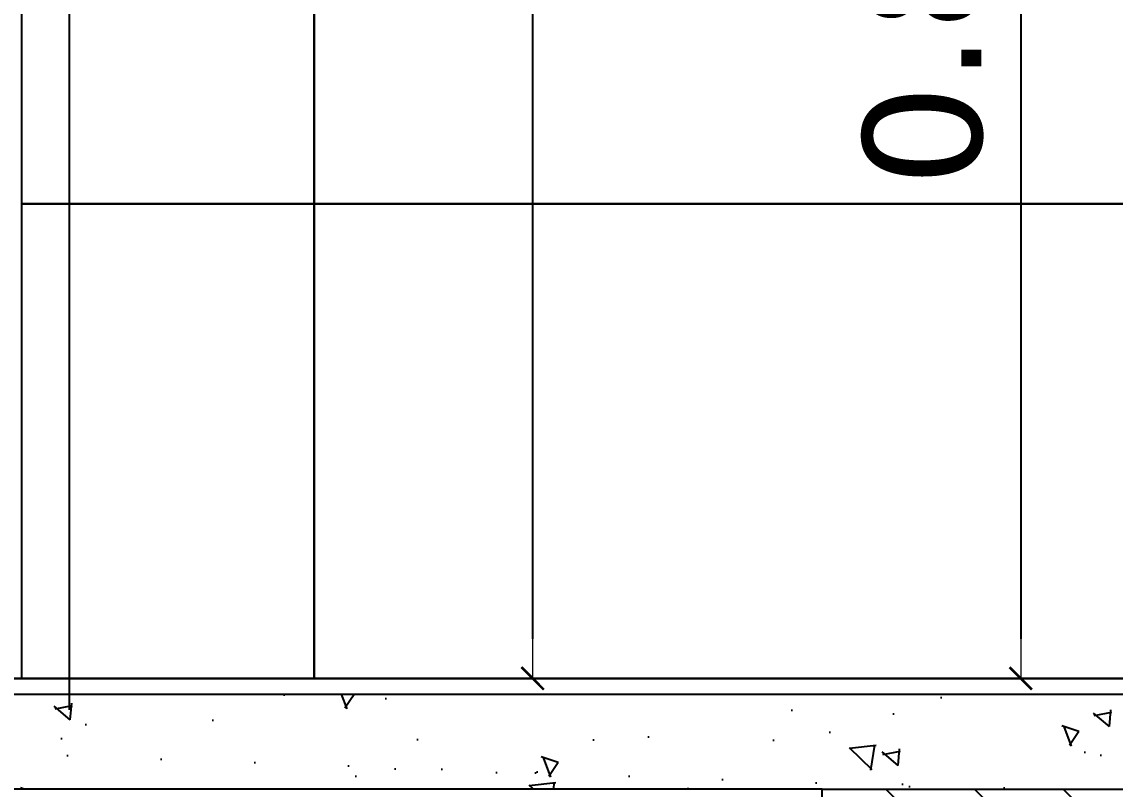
# Model space of a CAD drawing. Header units: metres. Extents: x 126 to 596, y -539 to -70.
# Drawn here: x 351.139 to 351.831, y -375.315 to -374.83 of the extents above; entities that cross this region are included whole.
import ezdxf

# ---------------------------------------------------------------- set-up
doc = ezdxf.new("R2010")
doc.units = ezdxf.units.M
doc.header["$LTSCALE"] = 10
doc.linetypes.add('HIDDEN', pattern=[0.375, 0.25, -0.125])
for name, color, linetype in [('A- Hatch Hormigon', 255, 'Continuous'), ('A-Autos', 254, 'Continuous'), ('A-Pisos', 1, 'Continuous'), ('Dr Ejes en bloque', 4, 'Continuous'), ('HT-253', 253, 'Continuous'), ('PISO', 251, 'Continuous'), ('TM-REVEST', 135, 'Continuous')]:
    doc.layers.add(name, color=color, linetype=linetype)
doc.layers.add('Dimension', color=3, linetype='Continuous', lineweight=5)
doc.layers.add('M1-Muro Común 20', color=12, linetype='Continuous', transparency=0.5)
doc.styles.add('Verdana', font='verdana.ttf')
doc.dimstyles.new('ST-COTA-25', dxfattribs={"dimscale": 0.25, "dimtxt": 0.3, "dimasz": 0.1, "dimexe": 0.18, "dimexo": 0.0625, "dimgap": 0.09, "dimtad": 1, "dimzin": 1, "dimdsep": 46, "dimtxsty": 'Verdana', "dimblk1": 'COTA_N', "dimblk2": 'COTA_N', "dimsah": 1, "dimcen": 0.09, "dimclrd": 8, "dimclre": 8, "dimclrt": 7, "dimadec": 0, "dimazin": 0, "dimtfac": 1, "dimtix": 1, "dimtmove": 0, "dimatfit": 3, "dimldrblk": 'COTA_N', "dimfxl": 0.18, "dimtolj": 1, "dimtzin": 0, "dimarcsym": 0})

# ---------------------------------------------------------------- blocks, each defined once
blk = doc.blocks.new('COTA_N')
for p, q in [((0, 0.5), (0, -0.5)), ((-1, 0), (0, 0))]:
    blk.add_line(p, q)
at = {"color": 3, "const_width": 0.065}
blk.add_lwpolyline([(0.141, 0.141), (0.283, 0.283), (0, 0), (-0.141, -0.141), (-0.283, -0.283)], dxfattribs=at)
blk = doc.blocks.new('*D121')
at = {"layer": 'Defpoints', "color": 0, "transparency": 16777216}
for p in [(9.87334, 2.67), (9.33373, 0.07), (9.92197, 0.07)]:
    blk.add_point(p, dxfattribs=at)
at = {"layer": 'Dimension', "color": 8, "lineweight": -2, "transparency": 16777216}
for p, q in [((9.85771, 2.67), (9.28873, 2.67)), ((9.33373, 2.645), (9.33373, 0.095)), ((9.90634, 0.07), (9.28873, 0.07))]:
    blk.add_line(p, q, dxfattribs=at)
at = {"layer": 'Dimension', "color": 8, "lineweight": -2, "transparency": 16777216, "xscale": 0.025, "yscale": 0.025, "zscale": 0.025}
for p, rotation in [((9.33373, 2.67), 90), ((9.33373, 0.07), 270)]:
    blk.add_blockref('COTA_N', p, dxfattribs=dict(at, rotation=rotation))
at = {"layer": 'Dimension', "color": 2, "transparency": 16777216, "insert": (9.20889, 1.37), "char_height": 0.075, "attachment_point": 5, "rotation": 90, "style": 'Verdana'}
blk.add_mtext('\\A1;2.60\\PCIELORRASO', dxfattribs=at)
blk = doc.blocks.new('*D125')
at = {"layer": 'Defpoints', "color": 0, "transparency": 16777216}
for p in [(10.54994, 0.92), (10.4387, 0.07), (10.52535, 0.07)]:
    blk.add_point(p, dxfattribs=at)
at = {"layer": 'Dimension', "color": 8, "lineweight": -2, "transparency": 16777216}
for p, q in [((10.53431, 0.92), (10.48035, 0.92)), ((10.52535, 0.895), (10.52535, 0.095)), ((10.45432, 0.07), (10.57035, 0.07))]:
    blk.add_line(p, q, dxfattribs=at)
at = {"layer": 'Dimension', "color": 8, "lineweight": -2, "transparency": 16777216, "xscale": 0.025, "yscale": 0.025, "zscale": 0.025}
for p, rotation in [((10.52535, 0.92), 90), ((10.52535, 0.07), 270)]:
    blk.add_blockref('COTA_N', p, dxfattribs=dict(at, rotation=rotation))
at = {"layer": 'Dimension', "color": 2, "transparency": 16777216, "insert": (10.46364, 0.495), "char_height": 0.075, "attachment_point": 5, "rotation": 90, "style": 'Verdana'}
blk.add_mtext('\\A1;0.85', dxfattribs=at)
blk = doc.blocks.new('*D126')
at = {"layer": 'Defpoints', "color": 0, "transparency": 16777216}
for p in [(10.19907, 2.07), (10.29151, 0.07), (10.62579, 0.07)]:
    blk.add_point(p, dxfattribs=at)
at = {"layer": 'Dimension', "color": 8, "lineweight": -2, "transparency": 16777216}
for p, q in [((10.2147, 2.07), (10.67079, 2.07)), ((10.62579, 2.045), (10.62579, 0.095)), ((10.30713, 0.07), (10.67079, 0.07))]:
    blk.add_line(p, q, dxfattribs=at)
at = {"layer": 'Dimension', "color": 8, "lineweight": -2, "transparency": 16777216, "xscale": 0.025, "yscale": 0.025, "zscale": 0.025}
for p, rotation in [((10.62579, 2.07), 90), ((10.62579, 0.07), 270)]:
    blk.add_blockref('COTA_N', p, dxfattribs=dict(at, rotation=rotation))
at = {"layer": 'Dimension', "color": 2, "transparency": 16777216, "insert": (10.56423, 1.07), "char_height": 0.075, "attachment_point": 5, "rotation": 90, "style": 'Verdana'}
blk.add_mtext('\\A1;2.00', dxfattribs=at)
blk = doc.blocks.new('*D128')
at = {"layer": 'Defpoints', "color": 0, "transparency": 16777216}
for p in [(10.05, 2.67), (10.05, 0.07), (10.21646, 0.07)]:
    blk.add_point(p, dxfattribs=at)
at = {"layer": 'Dimension', "color": 8, "lineweight": -2, "transparency": 16777216}
for p, q in [((10.06562, 2.67), (10.26146, 2.67)), ((10.21646, 2.645), (10.21646, 0.095)), ((10.06562, 0.07), (10.26146, 0.07))]:
    blk.add_line(p, q, dxfattribs=at)
at = {"layer": 'Dimension', "color": 8, "lineweight": -2, "transparency": 16777216, "xscale": 0.025, "yscale": 0.025, "zscale": 0.025}
for p, rotation in [((10.21646, 2.67), 90), ((10.21646, 0.07), 270)]:
    blk.add_blockref('COTA_N', p, dxfattribs=dict(at, rotation=rotation))
at = {"layer": 'Dimension', "color": 2, "transparency": 16777216, "insert": (10.09162, 1.52), "char_height": 0.075, "attachment_point": 5, "rotation": 90, "style": 'Verdana'}
blk.add_mtext('\\A1;2.60\\PCIELORRASO', dxfattribs=at)
blk = doc.blocks.new('niveles')
at = {"layer": 'PISO', "linetype": 'HIDDEN'}
blk.add_line((572.15201, -276.36363), (533.45527, -276.36363), dxfattribs=at)
blk = doc.blocks.new('A$C62401038')
at = {"layer": 'A- Hatch Hormigon'}
h = blk.add_hatch(dxfattribs=at)
h.set_pattern_fill('ANSI31', color=256, scale=0.0125, angle=-90, style=0)
h.paths.add_polyline_path([(5.14922, -0.6), (5.34922, -0.6), (5.34922, 0), (5.14922, 0)])
h.paths.add_polyline_path([(10.39972, -0.6), (10.59972, -0.6), (10.59972, 0), (10.39972, 0)])
h.paths.add_polyline_path([(14.14989, 0), (14.14989, -0.6), (14.34989, -0.6), (14.34989, 0)])
h.paths.add_polyline_path([(16.85003, 0), (16.85003, -0.6), (17.05003, -0.6), (17.05003, 0)])
h.paths.add_polyline_path([(23.59971, 0), (23.59971, -0.6), (23.79971, -0.6), (23.8, -0.12), (24.29888, -0.12), (24.29888, 0), (24.11888, 0)])
at = {"layer": 'HT-253'}
h = blk.add_hatch(dxfattribs=at)
h.set_pattern_fill('AR-CONC', color=256, scale=0.0007, angle=90)
h.set_pattern_definition([(140, (-1294.04905, 376.0783), (0.01115736, 0.127529268), [0.013335, -0.146685]), (85, (-1294.04905, 376.0783), (-0.133739792, -0.024670395), [0.010668, -0.117348409]), (190.451445, (-1294.04812, 376.08893), (-0.122582426, 0.102858873), [0.011333006, -0.124663171]), (136.1842, (-1294.08461, 376.0783), (0.02942963, 0.189755329), [0.0200025, -0.2200275]), (186.635558, (-1294.08216, 376.09412), (-0.173198287, 0.166182894), [0.016999516, -0.186994926]), (81.184151, (-1294.0846, 376.0783), (-0.173198287, 0.166182894), [0.016001977, -0.176021812]), (111, (-1294.07572, 376.09608), (0.071585639, 0.106130074), [0.013335, -0.146685]), (56, (-1294.07572, 376.09608), (-0.128931576, 0.04326142), [0.010668, -0.117348]), (161.451445, (-1294.06975, 376.10493), (-0.057345938, 0.149391493), [0.011333006, -0.124662956]), (127.5, (-1294.04905, 376.078304), (-0.0591885272, 0.0021620223), [0, -0.1159256, 0, -0.119126, 0, -0.1177925]), (97.5, (-1294.04905, 376.078304), (-0.0701264024, 0.0467737638), [0, -0.0679196, 0, -0.1132586, 0, -0.0448945]), (57.5, (-1294.04905, 376.038655), (0.0040101208, 0.0949134166), [0, -0.04445, 0, -0.138684, 0, -0.184023]), (47.5, (-1294.04905, 376.020875), (-0.0177985437, 0.103690427), [0, -0.057785, 0, -0.0921004, 0, -0.130683])])
h.paths.add_polyline_path([(9.07334, 0.06), (11.79833, 0.06), (11.79833, 0), (9.07334, 0)])
at = {"layer": 'M1-Muro Común 20', "transparency": 33554687}
h = blk.add_hatch(dxfattribs=at)
h.set_pattern_fill('ANGLE', color=114)
h.set_pattern_definition([(0, (-341.2456, 358.885), (0, 6.985), [5.08, -1.905]), (90, (-341.2456, 358.885), (-6.985, 4e-16), [5.08, -1.905])])
h.paths.add_polyline_path([(0.2, 0), (-0.50066, 0), (-0.50029, -0.12), (0, -0.12), (0, -0.6), (0.2, -0.6)])
h.paths.add_polyline_path([(5.34922, 0), (5.14922, 0), (5.14922, -0.6), (5.34922, -0.6)])
h.paths.add_polyline_path([(10.59972, 0), (10.39972, 0), (10.39972, -0.6), (10.59972, -0.6)])
h.paths.add_polyline_path([(14.34989, 0), (14.14989, 0), (14.14989, -0.6), (14.34989, -0.6)])
h.paths.add_polyline_path([(17.15003, 0), (16.95003, 0), (16.95003, -0.6), (17.15003, -0.6)])
h.paths.add_polyline_path([(23.8, -0.12), (24.10427, -0.12), (24.10427, 0), (23.59971, 0), (23.59971, -0.6), (23.79971, -0.6)])
h.paths.add_polyline_path([(24.29888, 0), (24.11888, 0), (24.10427, 0), (24.10427, -0.12), (24.29888, -0.12)])
at = {"color": 2}
blk.add_line((11.81802, 0.07), (9.89333, 0.07), dxfattribs=at)
at = {"color": 5}
for p, q in [((10.39972, 0), (5.34922, 0)), ((10.39972, -0.6), (10.39972, 0)), ((10.39972, 0), (10.59972, 0))]:
    blk.add_line(p, q, dxfattribs=at)
at = {"layer": 'A-Autos'}
blk.add_line((9.92333, 2.15003), (9.92333, 0.05003), dxfattribs=at)
at = {"layer": 'A-Pisos'}
for points in [[(9.07834, 0.04), (9.87334, 0.04), (9.87334, 0.07), (11.79834, 0.07)], [(9.07834, 0.03), (9.88334, 0.03), (9.88334, 0.06), (11.79834, 0.06)]]:
    blk.add_lwpolyline(points, dxfattribs=at)
at = {"layer": 'TM-REVEST', "color": 35}
for points in [[(10.07834, 0.37), (10.07834, 0.37), (9.89334, 0.37), (9.89334, 0.67), (10.07834, 0.67), (10.07834, 0.37)], [(10.67834, 0.37), (10.67834, 0.37), (10.07834, 0.37), (10.07834, 0.67), (10.67834, 0.67), (10.67834, 0.37)], [(10.07834, 0.07), (10.07834, 0.07), (9.89334, 0.07), (9.89334, 0.37), (10.07834, 0.37), (10.07834, 0.07)], [(10.67834, 0.07), (10.67834, 0.07), (10.07834, 0.07), (10.07834, 0.37), (10.67834, 0.37), (10.67834, 0.07)]]:
    blk.add_lwpolyline(points, dxfattribs=at)
at = {"layer": 'Dimension'}
dim = blk.add_linear_dim(base=(9.33373, 0.07), p1=(9.87334, 2.67), p2=(9.92197, 0.07), angle=90, text='<>\\PCIELORRASO', dimstyle='ST-COTA-25', override={"dimclrt": 2}, dxfattribs=at)
dim.commit()
dim.dimension.update_dxf_attribs({"geometry": '*D121', "text_midpoint": (9.20889, 1.37)})
dim = blk.add_linear_dim(base=(10.21646, 0.07), p1=(10.05, 2.67), p2=(10.05, 0.07), angle=90, text='<>\\PCIELORRASO', dimstyle='ST-COTA-25', override={"dimclrt": 2}, dxfattribs=at)
dim.commit()
dim.dimension.update_dxf_attribs({"geometry": '*D128', "text_midpoint": (10.21646, 1.52), "dimtype": 128})
for base, p1, p2, picture, middle in [((10.62579, 0.07), (10.19907, 2.07), (10.29151, 0.07), '*D126', (10.56423, 1.07)), ((10.52535, 0.07), (10.54994, 0.92), (10.4387, 0.07), '*D125', (10.46364, 0.495))]:
    dim = blk.add_linear_dim(base=base, p1=p1, p2=p2, angle=90, dimstyle='ST-COTA-25', override={"dimclrt": 2}, dxfattribs=at)
    dim.commit()
    dim.dimension.update_dxf_attribs({"geometry": picture, "text_midpoint": middle})

msp = doc.modelspace()

# ---------------------------------------------------------------- block references
msp.add_blockref('A$C62401038', (341.24563, -375.31478, 0))
at = {"layer": 'Dr Ejes en bloque'}
msp.add_blockref('niveles', (-195.60798, -98.88116, 0), dxfattribs=at)

doc.saveas('drawing.dxf')
